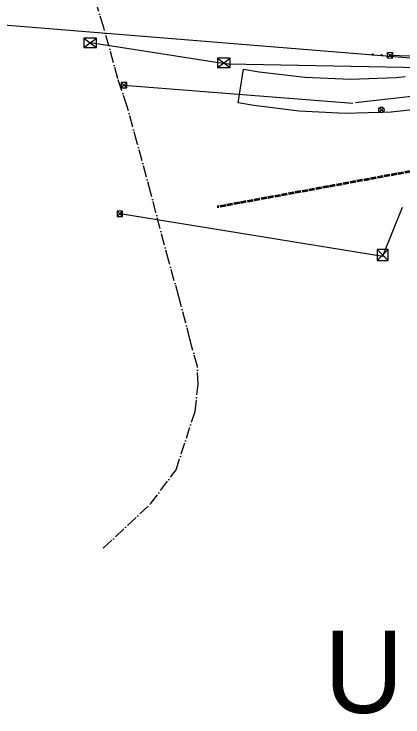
# Model space of a CAD drawing. Header units: metres. Extents: x 105014 to 106600, y 111320 to 118425.
# Drawn here: x 105931.7 to 106016.9, y 116545.7 to 116699.5 of the extents above; entities that cross this region are included whole.
import ezdxf
from ezdxf.enums import TextEntityAlignment as Align

# ---------------------------------------------------------------- set-up
doc = ezdxf.new("R2010")
doc.units = ezdxf.units.M
doc.linetypes.add('DASHDOT', pattern=[3.556, 2.54, -0.508, 0, -0.508])
doc.linetypes.add('DASHED', pattern=[1.524, 1.27, -0.254])
for name, color, linetype, lineweight in [('10-PAV-BOCACALLE', 9, 'CONTINUOUS', 13), ('30-RED-ENEL-EXIST', 13, 'CONTINUOUS', 13), ('30-RED-ENEL-NODOS', 11, 'CONTINUOUS', 13), ('30-RED-ETB-CAMARA', 151, 'CONTINUOUS', 13), ('30-RED-ETB-EXIST', 145, 'CONTINUOUS', 13), ('30-RED-VANTI-RETIRO', 8, 'DASHDOT', 13), ('35-RH-ACUE-MENOR-EXIST', 151, 'CONTINUOUS', 13), ('35-RH-PLUV-NODOS', 94, 'CONTINUOUS', 13), ('36-RH-SAN-COLECTOR-PROY', 6, 'DASHED', 35), ('40-ROT-UE', 7, 'CONTINUOUS', 25)]:
    doc.layers.add(name, color=color, linetype=linetype, lineweight=lineweight)

# ---------------------------------------------------------------- blocks, each defined once
blk = doc.blocks.new('CAM_ETB_T_18')
for p, q in [((-1.2, -1.2), (1.2, 1.2)), ((-1.2, 1.2), (1.2, -1.2))]:
    blk.add_line(p, q)
blk.add_lwpolyline([(-1.2, -1.2), (1.2, -1.2), (1.2, 1.2), (-1.2, 1.2)], close=True)
blk = doc.blocks.new('CAM_ETB_GEN')
for p, q in [((-0.6, -0.6), (0.6, 0.6)), ((-0.6, 0.6), (0.6, -0.6))]:
    blk.add_line(p, q)
blk.add_lwpolyline([(-0.6, -0.6), (0.6, -0.6), (0.6, 0.6), (-0.6, 0.6)], close=True)
blk = doc.blocks.new('CAM_ETB_T_13')
for p, q in [((-1.375, -1.025), (1.375, 1.025)), ((-1.375, 1.025), (1.375, -1.025))]:
    blk.add_line(p, q)
blk.add_lwpolyline([(-1.375, -1.025), (1.375, -1.025), (1.375, 1.025), (-1.375, 1.025)], close=True)
blk = doc.blocks.new('CAJA_ENEL')
for p, q in [((-0.6, -0.6), (0.6, 0.6)), ((-0.6, 0.6), (0.6, -0.6))]:
    blk.add_line(p, q)
blk.add_lwpolyline([(-0.6, -0.6), (0.6, -0.6), (0.6, 0.6), (-0.6, 0.6)], close=True)
blk = doc.blocks.new('POSTE')
blk.add_circle((0, 0), 0.15)
blk = doc.blocks.new('POZO_PLUV')
for p, q in [((-0.42, -0.42), (0.42, 0.42)), ((-0.42, 0.42), (0.42, -0.42))]:
    blk.add_line(p, q)
blk.add_circle((0, 0), 0.6)

msp = doc.modelspace()

# ---------------------------------------------------------------- linework, layer by layer
at = {"layer": '10-PAV-BOCACALLE'}
msp.add_lwpolyline([(106024.3434, 116679.1319), (106014.327, 116678.0718), (106004.2589, 116677.7799), (105994.1979, 116678.2581), (105984.2029, 116679.5035), (105980.7775, 116680.0641), (105981.9887, 116687.4657), (105985.4141, 116686.9051), (105995.3717, 116685.6934), (106005.3941, 116685.2743), (106015.4181, 116685.6505), (106017.3441, 116685.8414)], dxfattribs=at)
at = {"layer": '30-RED-ENEL-EXIST'}
msp.add_lwpolyline([(106026.8641, 116689.9949), (106014.0345, 116690.4761)], dxfattribs=at)
at = {"layer": '30-RED-ETB-EXIST'}
for points in [[(105977.684, 116688.824), (105977.677, 116688.771), (105978.672, 116688.64), (106020.832, 116687.838), (106022.266, 116687.882), (106042.353, 116701.806), (106042.394, 116701.839)], [(105948.45, 116693.263), (105976.489, 116688.926), (105977.677, 116688.771), (105977.684, 116688.824)], [(106006.48, 116680.139), (106068.403, 116687.179), (106069.52, 116687.735), (106081.859, 116689.034)], [(105955.796, 116683.953), (106005.911, 116680.007)], [(106012.468, 116646.793), (106012.54, 116646.764), (106016.753, 116657.251)], [(105954.89, 116655.828), (105954.944, 116655.859), (106012.459, 116646.564), (106012.54, 116646.764), (106012.468, 116646.793)]]:
    msp.add_lwpolyline(points, dxfattribs=at)
at = {"layer": '30-RED-VANTI-RETIRO'}
msp.add_lwpolyline([(105951.2483, 116582.6673), (105961.6053, 116592.3397), (105967.1991, 116599.7965), (105971.3609, 116612.5969), (105972.0485, 116618.5715), (105971.8681, 116622.4103), (105970.2505, 116628.3897), (105967.8127, 116637.6721), (105965.6301, 116645.4365), (105961.6663, 116660.3285), (105958.7069, 116671.2713), (105956.5199, 116679.2635), (105954.4883, 116685.3555), (105951.3749, 116696.5963), (105948.7705, 116704.9645)], dxfattribs=at)
at = {"layer": '35-RH-ACUE-MENOR-EXIST'}
msp.add_lwpolyline([(105178.5744, 116817.4508), (105539.9476, 116761.043), (105920.9127, 116698.2673), (105927.6139, 116697.316), (106024.833, 116689.4124), (106033.902, 116694.7788), (106040.5526, 116701.5538), (106047.9791, 116715.1949), (106051.8201, 116725.8396), (106046.6693, 116749.4243), (106048.6153, 116749.9885), (106037.1633, 116787.9158), (106015.5063, 116861.68), (106011.1153, 116873.1384), (105951.3398, 117023.2056), (105939.5771, 117054.3457), (105902.7237, 117158.6512), (105897.7174, 117237.0197), (105887, 117327.4)], dxfattribs=at)
at = {"layer": '36-RH-SAN-COLECTOR-PROY'}
msp.add_lwpolyline([(106065.0051, 116673.6197), (105976.221, 116657.31)], dxfattribs=at)

# ---------------------------------------------------------------- block references
at = {"layer": '30-RED-ENEL-NODOS'}
for name, p, rotation in [('POSTE', (106010.2531, 116690.6472), 349.1), ('POSTE', (106012.2474, 116690.4977), 349.1), ('CAJA_ENEL', (106014.0344, 116690.476), 357)]:
    msp.add_blockref(name, p, dxfattribs=dict(at, rotation=rotation))
at = {"layer": '30-RED-ETB-CAMARA'}
for name, p in [('CAM_ETB_T_13', (105948.417, 116693.252)), ('CAM_ETB_T_13', (105977.684, 116688.824)), ('CAM_ETB_GEN', (105955.796, 116683.953)), ('CAM_ETB_GEN', (105954.89, 116655.828)), ('CAM_ETB_T_18', (106012.468, 116646.793))]:
    msp.add_blockref(name, p, dxfattribs=at)
at = {"layer": '35-RH-PLUV-NODOS', "rotation": 271}
msp.add_blockref('POZO_PLUV', (106012.1793, 116678.5645), dxfattribs=at)

# ---------------------------------------------------------------- texts
at = {"layer": '40-ROT-UE'}
msp.add_text('UE-05  (16290.0)', height=18, dxfattribs=at).set_placement((106091.9514, 116555.6236), align=Align.MIDDLE_CENTER)

doc.saveas('drawing.dxf')
